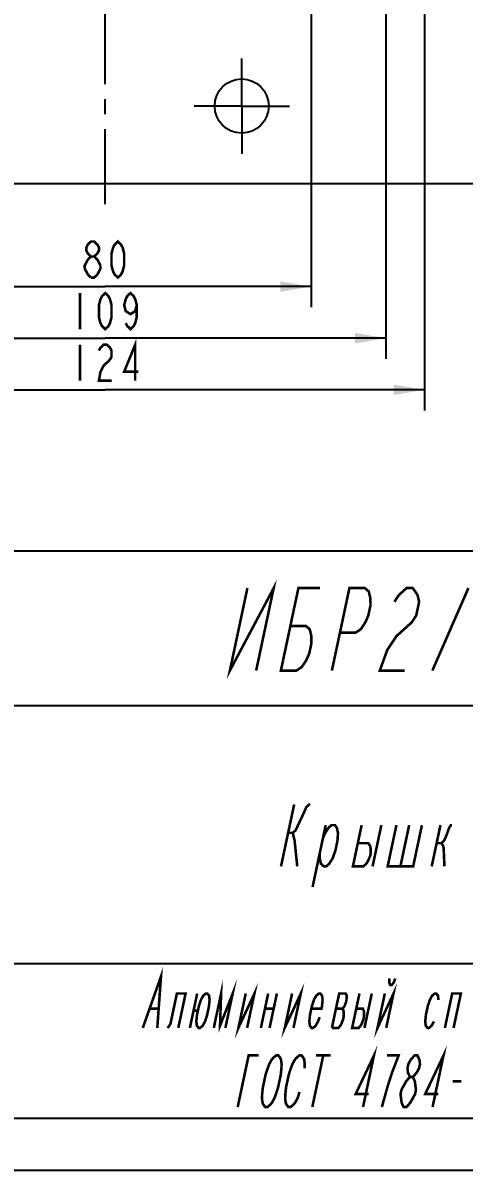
# Model space of a CAD drawing. Header units: millimetres. Extents: x 0 to 210, y 0 to 297.
# Drawn here: x 85.2 to 128, y 0 to 111.2 of the extents above; entities that cross this region are included whole.
import ezdxf

# ---------------------------------------------------------------- set-up
doc = ezdxf.new("R2010")
doc.units = ezdxf.units.MM
doc.header["$LTSCALE"] = 19.36
doc.linetypes.add('CENTER', pattern=[0.6, 0.375, -0.075, 0.075, -0.075])
doc.layers.get('0').update_dxf_attribs({"linetype": 'CONTINUOUS'})
doc.layers.add('ALL_AXIS', color=7, linetype='CONTINUOUS')
doc.layers.add('ALL_DIMENSIONS', color=7, linetype='CONTINUOUS')
doc.styles.get("Standard").update_dxf_attribs({"font": 'txt', "width": 0.7})
doc.dimstyles.new('DIMSTYLE_2', dxfattribs={"dimtxt": 3.5, "dimasz": 3, "dimexe": 0.18, "dimexo": 0.0625, "dimgap": 0.09, "dimtad": 1, "dimlfac": 2, "dimdsep": 46, "dimtxsty": 'STANDARD', "dimblk": '_FILLED', "dimblk1": '_FILLED', "dimblk2": '_FILLED', "dimcen": 0.09, "dimadec": 0, "dimazin": 0, "dimtp": 0.5, "dimtm": 0.5, "dimtfac": 1, "dimtofl": 0, "dimtmove": 0, "dimatfit": 3, "dimldrblk": '_FILLED', "dimfxl": 1, "dimtolj": 1, "dimarcsym": 0})
doc.dimstyles.new('DIMSTYLE_4', dxfattribs={"dimtxt": 3.5, "dimasz": 3, "dimexe": 0.18, "dimexo": 0.0625, "dimgap": 0.09, "dimtad": 1, "dimlfac": 2, "dimdsep": 46, "dimtxsty": 'STANDARD', "dimblk": '_FILLED', "dimblk1": '_FILLED', "dimblk2": '_FILLED', "dimcen": 0.09, "dimadec": 0, "dimazin": 0, "dimtp": 0.3, "dimtm": 0.3, "dimtfac": 1, "dimtofl": 0, "dimtmove": 0, "dimatfit": 3, "dimldrblk": '_FILLED', "dimfxl": 1, "dimtolj": 1, "dimarcsym": 0})

# ---------------------------------------------------------------- blocks, each defined once
blk = doc.blocks.new('_FILLED')
at = {"color": 0, "linetype": 'BYBLOCK'}
blk.add_solid([(0, 0), (-1, 0.167), (-1, -0.167)], dxfattribs=at)
blk = doc.blocks.new('*D4')
at = {"layer": 'ALL_DIMENSIONS', "color": 2, "linetype": 'CONTINUOUS'}
for p, q in [((73.15, 128.42), (73.15, 83.63)), ((113.15, 128.76), (113.15, 83.63)), ((73.15, 85.63), (93.15, 85.63)), ((113.15, 85.63), (93.15, 85.63))]:
    blk.add_line(p, q, dxfattribs=at)
at = {"layer": 'ALL_DIMENSIONS', "color": 2, "linetype": 'CONTINUOUS', "xscale": 3, "yscale": 3, "zscale": 3, "rotation": 180}
blk.add_blockref('_FILLED', (73.15, 85.63), dxfattribs=at)
at = {"layer": 'ALL_DIMENSIONS', "color": 2, "linetype": 'CONTINUOUS', "xscale": 3, "yscale": 3, "zscale": 3}
blk.add_blockref('_FILLED', (113.15, 85.63), dxfattribs=at)
blk = doc.blocks.new('*D9')
at = {"layer": 'ALL_DIMENSIONS', "color": 2, "linetype": 'CONTINUOUS'}
for p, q in [((65.9, 123.13), (65.9, 78.63)), ((120.4, 123.13), (120.4, 78.63)), ((65.9, 80.63), (93.15, 80.63)), ((120.4, 80.63), (93.15, 80.63))]:
    blk.add_line(p, q, dxfattribs=at)
at = {"layer": 'ALL_DIMENSIONS', "color": 2, "linetype": 'CONTINUOUS', "xscale": 3, "yscale": 3, "zscale": 3, "rotation": 180}
blk.add_blockref('_FILLED', (65.9, 80.63), dxfattribs=at)
at = {"layer": 'ALL_DIMENSIONS', "color": 2, "linetype": 'CONTINUOUS', "xscale": 3, "yscale": 3, "zscale": 3}
blk.add_blockref('_FILLED', (120.4, 80.63), dxfattribs=at)
blk = doc.blocks.new('*D13')
at = {"layer": 'ALL_DIMENSIONS', "color": 2, "linetype": 'CONTINUOUS'}
for p, q in [((62.15, 123.13), (62.15, 73.63)), ((124.15, 123.13), (124.15, 73.63)), ((62.15, 75.63), (93.15, 75.63)), ((124.15, 75.63), (93.15, 75.63))]:
    blk.add_line(p, q, dxfattribs=at)
at = {"layer": 'ALL_DIMENSIONS', "color": 2, "linetype": 'CONTINUOUS', "xscale": 3, "yscale": 3, "zscale": 3, "rotation": 180}
blk.add_blockref('_FILLED', (62.15, 75.63), dxfattribs=at)
at = {"layer": 'ALL_DIMENSIONS', "color": 2, "linetype": 'CONTINUOUS', "xscale": 3, "yscale": 3, "zscale": 3}
blk.add_blockref('_FILLED', (124.15, 75.63), dxfattribs=at)

msp = doc.modelspace()

# ---------------------------------------------------------------- linework, layer by layer
at = {"color": 7, "linetype": 'CONTINUOUS'}
for p, q in [((45.64992, 95.62885), (140.64992, 95.62885)), ((205, 60), (20, 60)), ((205, 45), (20, 45)), ((205, 20), (20, 20)), ((205, 5), (20, 5)), ((205, 5), (20, 5)), ((0, 0), (210, 0))]:
    msp.add_line(p, q, dxfattribs=at)
at = {"color": 2, "linetype": 'CONTINUOUS', "const_width": 0.25}
for points in [[(106.95045, 56.41064), (105.25, 48.41064), (109.50046, 56.41064), (107.8, 48.41064)], [(111.12107, 52.74397), (112.62109, 52.74397), (113.00022, 52.41064), (113.15852, 51.74397), (113.16681, 51.0773), (112.95427, 50.07731), (112.66255, 49.41064), (112.22086, 48.74397), (111.70001, 48.41064), (110.19999, 48.41064), (111.90046, 56.41064), (114.00045, 56.41064)], [(115.92938, 52.0773), (117.42938, 52.0773), (117.95022, 52.41064), (118.39192, 53.0773), (118.68363, 53.74397), (118.8962, 54.74397), (118.88789, 55.41064), (118.72959, 56.0773), (118.35046, 56.41064), (116.85046, 56.41064), (115.14999, 48.41064)], [(121.21705, 55.07731), (121.65875, 55.74397), (122.40045, 56.41064), (123.00045, 56.41064), (123.45875, 55.74397), (123.61705, 55.07731), (123.33363, 53.74397), (122.89193, 53.0773), (122.15022, 52.41064), (121.40852, 51.74397), (120.5251, 50.41064), (119.80001, 48.41064), (122.2, 48.41064)], [(124.90001, 48.41064), (128.40046, 56.41064)], [(111.48783, 35.43298), (110.2125, 29.43298)], [(110.9033, 32.68298), (111.35332, 32.68298), (111.63145, 32.93298), (112.45342, 34.68298), (112.6722, 35.18298), (112.95034, 35.43298), (113.06285, 35.43298)], [(114.55023, 33.43298), (113.27488, 27.43298)], [(114.28454, 32.18298), (114.50331, 32.68298), (114.83458, 33.18298), (115.11272, 33.43298), (115.45024, 33.43298), (115.62209, 33.18298), (115.74081, 32.68298), (115.69389, 31.93298), (115.48132, 30.93298), (115.20942, 30.18298), (114.87813, 29.68298), (114.59999, 29.43298), (114.37501, 29.43298), (114.09064, 29.68298), (113.97192, 30.18298), (113.96569, 30.68298)], [(118.03773, 33.43298), (117.18751, 29.43298), (118.2, 29.43298), (118.47814, 29.68298), (118.64378, 29.93298), (118.86256, 30.43298), (118.91569, 30.68298), (118.90948, 31.18298), (118.85012, 31.43298), (118.67824, 31.68298), (117.66575, 31.68298)], [(119.95022, 33.43298), (119.1, 29.43298)], [(121.41273, 33.43298), (120.56251, 29.43298), (123.03751, 29.43298), (123.88773, 33.43298)], [(122.65023, 33.43298), (121.80001, 29.43298)], [(125.68773, 33.43298), (124.83749, 29.43298)], [(125.31575, 31.68298), (125.54076, 31.68298), (125.76574, 31.68298), (126.04388, 31.93298), (126.26268, 32.43298), (126.53458, 33.18298), (126.70023, 33.43298), (126.81272, 33.43298)], [(111.35332, 32.68298), (111.41268, 32.43298), (111.5314, 31.93298), (111.78749, 29.43298)], [(125.76574, 31.68298), (125.93762, 31.43298), (125.99698, 31.18298), (126.07499, 29.43298)], [(96.79688, 13.77793), (98.56279, 18.77793), (98.20313, 13.77793)], [(103.6875, 13.77793), (104.39602, 17.11126), (104.29428, 13.98626), (105.52102, 17.11126), (104.8125, 13.77793)], [(106.78665, 17.11126), (106.07813, 13.77793), (107.6304, 17.11126), (106.92187, 13.77793)], [(111.28665, 17.11126), (110.57812, 13.77793), (112.13041, 17.11126), (111.42187, 13.77793)], [(120.28665, 17.11126), (119.57812, 13.77793), (121.1304, 17.11126), (120.42187, 13.77793)], [(120.73724, 18.56959), (120.719, 18.15293), (120.81534, 17.94459), (120.95597, 17.94459), (121.14087, 18.15293), (121.29974, 18.56959)], [(99.1875, 13.77793), (99.3724, 13.98626), (99.487, 14.19459), (99.53128, 14.40293), (100.10696, 17.11126), (100.95071, 17.11126), (100.24219, 13.77793)], [(102.07571, 17.11126), (101.36719, 13.77793)], [(102.14332, 15.44459), (102.23189, 15.86126), (102.43504, 16.48626), (102.66424, 16.90293), (102.91946, 17.11126), (103.06008, 17.11126), (103.22674, 16.90293), (103.2788, 16.48626), (103.21626, 15.86126), (103.03913, 15.02793), (102.83598, 14.40293), (102.60678, 13.98626), (102.35157, 13.77793), (102.21094, 13.77793), (102.04429, 13.98626), (101.99222, 14.40293), (102.05476, 15.02793), (102.14332, 15.44459), (101.72145, 15.44459)], [(108.96634, 17.11126), (108.25782, 13.77793)], [(109.81009, 17.11126), (109.10156, 13.77793)], [(113.9636, 14.81959), (113.80473, 14.40293), (113.57553, 13.98626), (113.32032, 13.77793), (113.17968, 13.77793), (113.01303, 13.98626), (112.96097, 14.40293), (113.02351, 15.02793), (113.20063, 15.86126), (113.40381, 16.48626), (113.63298, 16.90293), (113.88821, 17.11126), (114.02883, 17.11126), (114.19548, 16.90293), (114.24754, 16.48626), (114.18502, 15.86126), (114.14072, 15.65293), (113.15635, 15.65293)], [(115.14845, 13.77793), (115.85696, 17.11126), (116.48978, 17.11126), (116.58612, 16.90293), (116.56785, 16.48626), (116.52357, 16.27793), (116.3647, 15.86126), (116.1798, 15.65293), (115.54698, 15.65293)], [(117.8257, 17.11126), (117.11719, 13.77793), (117.75001, 13.77793), (117.9349, 13.98626), (118.0495, 14.19459), (118.20838, 14.61126), (118.25266, 14.81959), (118.27092, 15.23626), (118.24488, 15.44459), (118.14854, 15.65293), (117.51572, 15.65293)], [(119.02103, 17.11126), (118.31249, 13.77793)], [(125.49755, 16.48626), (125.4455, 16.90293), (125.27884, 17.11126), (125.13821, 17.11126), (124.88299, 16.90293), (124.6538, 16.48626), (124.45064, 15.86126), (124.2735, 15.02793), (124.21096, 14.40293), (124.26304, 13.98626), (124.4297, 13.77793), (124.57031, 13.77793), (124.82552, 13.98626), (125.05472, 14.40293)], [(126.11719, 13.77793), (126.82572, 17.11126), (127.66945, 17.11126), (126.96094, 13.77793)], [(97.47667, 15.65293), (98.32042, 15.65293)], [(108.65636, 15.65293), (109.5001, 15.65293)], [(115.14845, 13.77793), (115.78125, 13.77793), (115.96616, 13.98626), (116.08076, 14.19459), (116.23964, 14.61126), (116.28392, 14.81959), (116.30216, 15.23626), (116.27614, 15.44459), (116.1798, 15.65293)], [(106.00781, 6.11037), (107.0706, 11.11037), (108.05497, 11.11037)], [(108.71111, 9.23537), (108.44542, 7.98537), (108.38289, 7.36037), (108.36464, 6.9437), (108.41669, 6.52704), (108.51303, 6.3187), (108.67968, 6.11037), (108.89063, 6.11037), (109.14584, 6.3187), (109.33076, 6.52704), (109.55995, 6.9437), (109.71883, 7.36037), (109.92198, 7.98537), (110.18768, 9.23537), (110.25022, 9.86037), (110.26846, 10.27704), (110.21641, 10.6937), (110.12007, 10.90204), (109.95342, 11.11037), (109.74246, 11.11037), (109.48725, 10.90204), (109.30233, 10.6937), (109.07315, 10.27704), (108.91427, 9.86037), (108.71111, 9.23537)], [(112.50022, 9.86037), (112.51846, 10.27704), (112.4664, 10.6937), (112.37006, 10.90204), (112.20341, 11.11037), (111.99248, 11.11037), (111.73724, 10.90204), (111.55235, 10.6937), (111.32315, 10.27704), (111.16428, 9.86037), (110.96112, 9.23537), (110.69542, 7.98537), (110.63288, 7.36037), (110.61464, 6.9437), (110.6667, 6.52704), (110.76303, 6.3187), (110.92969, 6.11037), (111.14062, 6.11037), (111.39586, 6.3187), (111.58075, 6.52704), (111.80995, 6.9437), (112.0131, 7.5687)], [(114.31279, 11.11037), (113.25, 6.11037)], [(113.60965, 11.11037), (115.01591, 11.11037)], [(118.17188, 6.11037), (119.23467, 11.11037), (117.4532, 7.36037), (118.71883, 7.36037)], [(120, 6.11037), (120.58346, 8.1937), (120.98977, 9.4437), (121.30752, 10.27704), (121.62528, 11.11037), (120.50029, 11.11037)], [(122.72934, 9.02704), (122.53664, 9.4437), (122.48459, 9.86037), (122.57314, 10.27704), (122.80234, 10.6937), (123.17215, 11.11037), (123.4534, 11.11037), (123.6461, 10.6937), (123.69815, 10.27704), (123.60959, 9.86037), (123.3804, 9.4437), (123.01059, 9.02704)], [(124.92188, 6.11037), (125.98465, 11.11037), (124.20319, 7.36037), (125.46883, 7.36037)], [(122.10938, 6.11037), (121.91669, 6.52704), (121.86463, 6.9437), (121.81258, 7.36037), (121.90113, 7.77704), (122.13033, 8.1937), (122.35953, 8.61037), (122.72934, 9.02704), (123.01059, 9.02704), (123.20326, 8.61037), (123.25532, 8.1937), (123.30739, 7.77704), (123.21881, 7.36037), (122.98964, 6.9437), (122.76045, 6.52704), (122.39063, 6.11037), (122.10938, 6.11037)], [(126.85951, 8.61037), (127.70327, 8.61037)]]:
    msp.add_lwpolyline(points, dxfattribs=at)
at = {"layer": 'ALL_AXIS', "color": 7, "linetype": 'CENTER'}
for p, q in [((93.14992, 93.62885), (93.14992, 252.62885)), ((106.39992, 103.12885), (106.39992, 107.75385)), ((106.39992, 103.12885), (101.77492, 103.12885)), ((106.39992, 103.12885), (111.02492, 103.12885)), ((106.39992, 103.12885), (106.39992, 98.50385))]:
    msp.add_line(p, q, dxfattribs=at)
at = {"layer": 'ALL_AXIS', "color": 7, "linetype": 'CONTINUOUS'}
msp.add_circle((106.39992, 103.12885), 2.625, dxfattribs=at)
at = {"layer": 'ALL_DIMENSIONS', "color": 2, "linetype": 'CONTINUOUS', "const_width": 0.25}
for points in [[(91.77179, 88.54552), (91.46554, 88.83718), (91.31242, 89.12885), (91.31242, 89.42052), (91.46554, 89.71219), (91.77179, 90.00385), (92.07804, 90.00385), (92.3843, 89.71219), (92.53742, 89.42052), (92.53742, 89.12885), (92.3843, 88.83718), (92.07804, 88.54552)], [(94.37492, 86.50385), (94.06867, 86.79552), (93.91554, 87.08718), (93.76242, 87.67052), (93.76242, 88.83718), (93.91554, 89.42052), (94.06867, 89.71219), (94.37492, 90.00385), (94.68117, 89.71219), (94.83429, 89.42052), (94.98742, 88.83718), (94.98742, 87.67052), (94.83429, 87.08718), (94.68117, 86.79552), (94.37492, 86.50385)], [(91.15929, 87.37885), (91.15929, 87.67052), (91.46554, 88.25385)], [(91.46554, 88.25385), (91.77179, 88.54552), (92.07804, 88.54552), (92.3843, 88.25385), (92.69055, 87.67052)], [(91.77179, 86.50385), (91.46554, 86.79552), (91.15929, 87.37885)], [(92.3843, 86.79552), (92.07804, 86.50385), (91.77179, 86.50385)], [(92.69055, 87.67052), (92.69055, 87.37885), (92.3843, 86.79552)], [(90.69992, 85.00385), (90.69992, 81.50385)], [(93.14992, 81.50385), (92.84367, 81.79552), (92.69055, 82.08718), (92.53742, 82.67052), (92.53742, 83.83718), (92.69055, 84.42052), (92.84367, 84.71218), (93.14992, 85.00385), (93.45617, 84.71218), (93.6093, 84.42052), (93.76242, 83.83718), (93.76242, 82.67052), (93.6093, 82.08718), (93.45617, 81.79552), (93.14992, 81.50385)], [(96.21242, 83.83718), (96.0593, 83.25385), (95.59992, 82.96218), (95.14054, 83.25385), (94.98742, 83.83718), (95.14054, 84.42052), (95.29367, 84.71218), (95.59992, 85.00385), (95.90617, 84.71218), (96.0593, 84.42052), (96.21242, 83.83718), (96.21242, 82.67052), (96.0593, 82.08718), (95.90617, 81.79552), (95.59992, 81.50385), (95.29367, 81.79552), (95.14054, 82.08718)], [(90.69992, 80.00385), (90.69992, 76.50385)], [(92.53742, 79.42052), (92.69055, 79.71218), (92.9968, 80.00385), (93.30305, 80.00385), (93.6093, 79.71218), (93.76242, 79.42052), (93.76242, 78.83718), (93.6093, 78.54552)], [(96.0593, 76.50385), (96.0593, 80.00385), (94.98742, 77.37885), (96.36555, 77.37885)], [(93.6093, 78.54552), (92.9968, 77.96218), (92.69055, 77.37885), (92.53742, 76.50385), (93.76242, 76.50385)]]:
    msp.add_lwpolyline(points, dxfattribs=at)

# ---------------------------------------------------------------- dimensions: what is measured, and where the dimension line sits
at = {"layer": 'ALL_DIMENSIONS', "color": 2, "linetype": 'CONTINUOUS'}
for base, p1, p2, dimstyle, picture, middle in [((113.14992, 85.62885), (73.14992, 128.41671), (113.14992, 128.76367), 'DIMSTYLE_4', '*D4', (90.69992, 86.50385)), ((124.14992, 75.62885), (62.14992, 123.12885), (124.14992, 123.12885), 'DIMSTYLE_2', '*D13', (89.47492, 76.50385))]:
    dim = msp.add_linear_dim(base=base, p1=p1, p2=p2, dimstyle=dimstyle, dxfattribs=at)
    dim.commit()
    dim.dimension.update_dxf_attribs({"geometry": picture, "text_midpoint": middle, "dimtype": 160})
dim = msp.add_linear_dim(base=(65.89992, 80.62885), p1=(120.39992, 123.12885), p2=(65.89992, 123.12885), angle=180, dimstyle='DIMSTYLE_4', dxfattribs=at)
dim.commit()
dim.dimension.update_dxf_attribs({"geometry": '*D9', "text_midpoint": (89.47492, 81.50385), "dimtype": 160})

doc.saveas('drawing.dxf')
